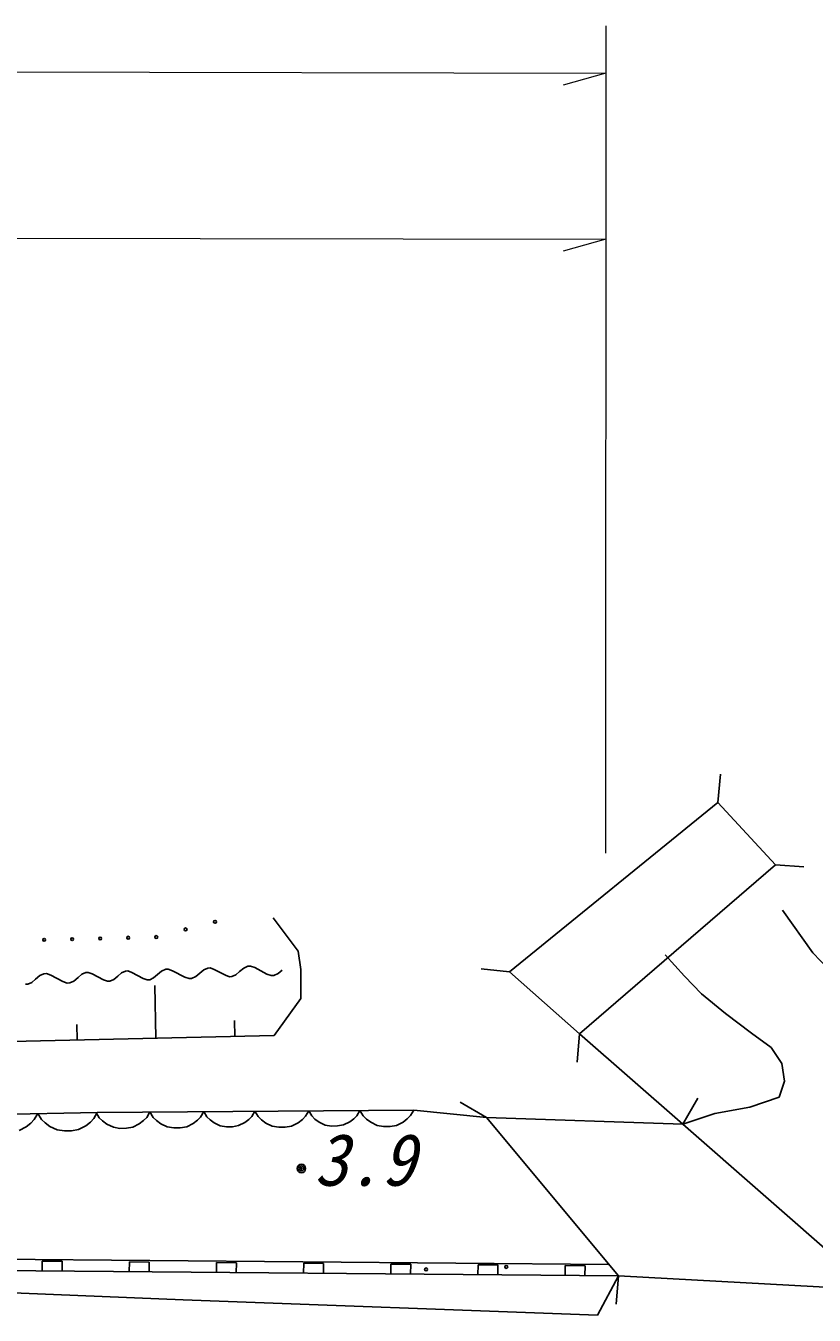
# Model space of a CAD drawing. Units: millimetres on the paper. Extents: x 40 to 680, y 20 to 380.
# Drawn here: x 520.34 to 548.13, y 281.98 to 327.43 of the extents above; entities that cross this region are included whole.
import ezdxf
from ezdxf.enums import TextEntityAlignment as Align

# ---------------------------------------------------------------- set-up
doc = ezdxf.new("R2010")
doc.units = ezdxf.units.MM
doc.layers.add('M-BGD', color=7, linetype='Continuous', lineweight=25)
doc.layers.add('M-STR-HTXT', color=7, linetype='Continuous', lineweight=13)
doc.styles.add('ＭＳ ゴシック', font='')
doc.styles.get('ＭＳ ゴシック').set_extended_font_data('MS Gothic')

msp = doc.modelspace()

# ---------------------------------------------------------------- linework, layer by layer
at = {"layer": 'M-BGD'}
for p, q in [((544.731, 300.055), (544.833, 301.049)), ((537.388, 294.086), (544.731, 300.055)), ((544.731, 300.055), (546.773, 297.856)), ((546.773, 297.856), (539.855, 291.892)), ((547.77, 297.782), (546.773, 297.856)), ((529.937, 294.807), (529.054, 295.985)), ((547.021, 296.257), (548.089, 294.749)), ((530.035, 294.169), (529.937, 294.807)), ((543.566, 293.932), (542.875, 294.686)), ((548.089, 294.749), (549.22, 293.555)), ((522.454, 294.058), (522.317, 293.997)), ((522.538, 294.061), (522.454, 294.058)), ((522.68, 294.01), (522.538, 294.061)), ((523.716, 294.049), (523.58, 293.932)), ((523.853, 294.11), (523.716, 294.049)), ((523.937, 294.113), (523.853, 294.11)), ((524.079, 294.062), (523.937, 294.113)), ((524.479, 293.853), (524.079, 294.062)), ((525.124, 294.109), (524.979, 293.983)), ((525.272, 294.174), (525.124, 294.109)), ((525.362, 294.178), (525.272, 294.174)), ((525.514, 294.123), (525.362, 294.178)), ((525.943, 293.899), (525.514, 294.123)), ((526.478, 294.039), (526.332, 293.914)), ((526.614, 294.156), (526.478, 294.039)), ((526.751, 294.217), (526.614, 294.156)), ((526.835, 294.22), (526.751, 294.217)), ((526.977, 294.17), (526.835, 294.22)), ((527.377, 293.96), (526.977, 294.17)), ((527.877, 294.091), (527.741, 293.974)), ((528.022, 294.216), (527.877, 294.091)), ((528.17, 294.282), (528.022, 294.216)), ((528.26, 294.285), (528.17, 294.282)), ((528.412, 294.231), (528.26, 294.285)), ((528.841, 294.006), (528.412, 294.231)), ((529.376, 294.146), (529.23, 294.021)), ((530.035, 293.138), (530.035, 294.169)), ((536.394, 294.189), (537.388, 294.086)), ((539.855, 291.892), (537.388, 294.086)), ((520.408, 293.646), (520.324, 293.643)), ((520.546, 293.707), (520.408, 293.646)), ((520.682, 293.824), (520.546, 293.707)), ((520.827, 293.95), (520.682, 293.824)), ((520.975, 294.015), (520.827, 293.95)), ((521.065, 294.019), (520.975, 294.015)), ((521.217, 293.964), (521.065, 294.019)), ((521.646, 293.74), (521.217, 293.964)), ((521.798, 293.686), (521.646, 293.74)), ((521.888, 293.689), (521.798, 293.686)), ((522.035, 293.754), (521.888, 293.689)), ((522.181, 293.88), (522.035, 293.754)), ((522.317, 293.997), (522.181, 293.88)), ((523.08, 293.801), (522.68, 294.01)), ((523.222, 293.75), (523.08, 293.801)), ((523.306, 293.753), (523.222, 293.75)), ((523.444, 293.815), (523.306, 293.753)), ((523.58, 293.932), (523.444, 293.815)), ((524.621, 293.802), (524.479, 293.853)), ((524.705, 293.805), (524.621, 293.802)), ((524.843, 293.866), (524.705, 293.805)), ((524.979, 293.983), (524.843, 293.866)), ((524.927, 291.743), (524.886, 293.602)), ((526.095, 293.845), (525.943, 293.899)), ((526.185, 293.848), (526.095, 293.845)), ((526.332, 293.914), (526.185, 293.848)), ((527.519, 293.909), (527.377, 293.96)), ((527.603, 293.913), (527.519, 293.909)), ((527.741, 293.974), (527.603, 293.913)), ((528.993, 293.952), (528.841, 294.006)), ((529.083, 293.955), (528.993, 293.952)), ((529.23, 294.021), (529.083, 293.955)), ((544.163, 293.304), (543.566, 293.932)), ((529.091, 291.836), (530.035, 293.138)), ((545.011, 292.613), (544.163, 293.304)), ((522.15, 291.682), (522.138, 292.232)), ((527.703, 291.805), (527.69, 292.37)), ((545.922, 291.922), (545.011, 292.613)), ((517.986, 291.59), (529.091, 291.836)), ((539.855, 291.892), (539.782, 290.894)), ((539.855, 291.892), (543.507, 288.711)), ((546.613, 291.419), (545.922, 291.922)), ((546.99, 290.854), (546.613, 291.419)), ((547.084, 290.225), (546.99, 290.854)), ((546.896, 289.66), (547.084, 290.225)), ((544.028, 289.627), (543.507, 288.711)), ((545.859, 289.315), (546.896, 289.66)), ((502.013, 288.699), (522.859, 289.13)), ((520.638, 288.874), (520.76, 289.087)), ((520.76, 289.087), (520.89, 288.879)), ((522.738, 288.918), (522.859, 289.13)), ((522.814, 289.13), (522.929, 288.941)), ((522.859, 289.13), (534.014, 289.207)), ((524.601, 288.952), (524.714, 289.143)), ((524.714, 289.143), (524.829, 288.954)), ((526.501, 288.965), (526.614, 289.156)), ((526.614, 289.156), (526.723, 288.977)), ((528.307, 288.988), (528.414, 289.169)), ((528.414, 289.169), (528.529, 288.979)), ((530.201, 288.991), (530.314, 289.182)), ((530.314, 289.182), (530.423, 289.002)), ((532.007, 289.013), (532.114, 289.194)), ((532.114, 289.194), (532.229, 289.005)), ((533.901, 289.016), (534.014, 289.207)), ((534.014, 289.207), (536.584, 288.951)), ((536.584, 288.951), (535.655, 289.485)), ((543.507, 288.711), (544.634, 289.095)), ((544.634, 289.095), (545.859, 289.315)), ((520.1, 288.485), (520.35, 288.616)), ((520.35, 288.616), (520.515, 288.746)), ((520.515, 288.746), (520.638, 288.874)), ((520.89, 288.879), (521.019, 288.756)), ((521.019, 288.756), (521.189, 288.634)), ((521.189, 288.634), (521.444, 288.513)), ((522.2, 288.528), (522.449, 288.66)), ((522.449, 288.66), (522.614, 288.789)), ((522.614, 288.789), (522.738, 288.918)), ((522.929, 288.941), (523.044, 288.827)), ((523.044, 288.827), (523.197, 288.715)), ((523.197, 288.715), (523.426, 288.602)), ((523.426, 288.602), (523.654, 288.566)), ((523.882, 288.567), (524.11, 288.607)), ((524.11, 288.607), (524.337, 288.722)), ((524.337, 288.722), (524.488, 288.837)), ((524.488, 288.837), (524.601, 288.952)), ((524.829, 288.954), (524.944, 288.841)), ((524.944, 288.841), (525.097, 288.728)), ((525.097, 288.728), (525.326, 288.615)), ((525.326, 288.615), (525.554, 288.579)), ((525.782, 288.58), (526.01, 288.62)), ((526.01, 288.62), (526.237, 288.735)), ((526.237, 288.735), (526.388, 288.851)), ((526.388, 288.851), (526.501, 288.965)), ((526.723, 288.977), (526.832, 288.87)), ((526.832, 288.87), (526.977, 288.763)), ((526.977, 288.763), (527.194, 288.656)), ((527.194, 288.656), (527.41, 288.622)), ((527.41, 288.622), (527.626, 288.623)), ((527.626, 288.623), (527.841, 288.661)), ((527.841, 288.661), (528.057, 288.77)), ((528.057, 288.77), (528.2, 288.879)), ((528.2, 288.879), (528.307, 288.988)), ((528.529, 288.979), (528.644, 288.866)), ((528.644, 288.866), (528.797, 288.753)), ((528.797, 288.753), (529.026, 288.641)), ((529.026, 288.641), (529.254, 288.604)), ((529.254, 288.604), (529.482, 288.606)), ((529.482, 288.606), (529.71, 288.645)), ((529.71, 288.645), (529.937, 288.761)), ((529.937, 288.761), (530.088, 288.876)), ((530.088, 288.876), (530.201, 288.991)), ((530.423, 289.002), (530.532, 288.895)), ((530.532, 288.895), (530.677, 288.788)), ((530.677, 288.788), (530.893, 288.682)), ((530.893, 288.682), (531.11, 288.647)), ((531.11, 288.647), (531.326, 288.649)), ((531.326, 288.649), (531.541, 288.686)), ((531.541, 288.686), (531.757, 288.796)), ((531.757, 288.796), (531.9, 288.905)), ((531.9, 288.905), (532.007, 289.013)), ((532.229, 289.005), (532.344, 288.892)), ((532.344, 288.892), (532.497, 288.779)), ((532.497, 288.779), (532.726, 288.666)), ((532.726, 288.666), (532.954, 288.63)), ((532.954, 288.63), (533.182, 288.631)), ((533.182, 288.631), (533.41, 288.671)), ((533.41, 288.671), (533.637, 288.787)), ((533.637, 288.787), (533.788, 288.902)), ((533.788, 288.902), (533.901, 289.016)), ((536.584, 288.951), (543.507, 288.711)), ((541.237, 283.365), (536.584, 288.951)), ((543.507, 288.711), (550.168, 282.873)), ((521.444, 288.513), (521.697, 288.476)), ((521.697, 288.476), (521.949, 288.481)), ((521.949, 288.481), (522.2, 288.528)), ((523.654, 288.566), (523.882, 288.567)), ((525.554, 288.579), (525.782, 288.58)), ((513.582, 283.599), (541.237, 283.365)), ((513.584, 283.999), (540.893, 283.768)), ((520.917, 283.887), (520.914, 283.537)), ((521.617, 283.881), (520.917, 283.887)), ((521.614, 283.531), (521.617, 283.881)), ((523.99, 283.861), (523.987, 283.511)), ((524.69, 283.855), (523.99, 283.861)), ((524.687, 283.505), (524.69, 283.855)), ((527.063, 283.835), (527.06, 283.485)), ((527.763, 283.829), (527.063, 283.835)), ((527.76, 283.479), (527.763, 283.829)), ((530.135, 283.809), (530.132, 283.459)), ((530.835, 283.803), (530.135, 283.809)), ((530.832, 283.453), (530.835, 283.803)), ((533.208, 283.783), (533.205, 283.433)), ((533.908, 283.777), (533.208, 283.783)), ((533.905, 283.427), (533.908, 283.777)), ((536.281, 283.757), (536.278, 283.407)), ((536.981, 283.751), (536.281, 283.757)), ((536.978, 283.401), (536.981, 283.751)), ((539.353, 283.731), (539.351, 283.381)), ((540.053, 283.725), (539.353, 283.731)), ((540.05, 283.375), (540.053, 283.725)), ((500.899, 283.575), (525.882, 282.52)), ((540.489, 281.98), (541.237, 283.365)), ((541.149, 282.365), (541.237, 283.365)), ((541.237, 283.365), (550.168, 282.873)), ((525.882, 282.52), (540.489, 281.98))]:
    msp.add_line(p, q, dxfattribs=at)
for centre, radius in [((527.008, 295.847), 0.05), ((525.973, 295.578), 0.05), ((520.984, 295.208), 0.05), ((521.972, 295.233), 0.05), ((522.961, 295.259), 0.05), ((523.949, 295.284), 0.05), ((524.938, 295.31), 0.05), ((530.053, 287.153), 0.15), ((530.053, 287.153), 0.09), ((530.053, 287.153), 0.03), ((534.449, 283.594), 0.05), ((537.277, 283.68), 0.05)]:
    msp.add_circle(centre, radius, dxfattribs=at)
at = {"layer": 'M-STR-HTXT'}
for p, q in [((540.784, 327.426), (540.78, 298.264)), ((332.632, 326.178), (540.783, 325.756)), ((540.783, 325.756), (539.282, 325.339)), ((332.638, 320.247), (540.783, 319.905)), ((540.783, 319.905), (539.282, 319.487))]:
    msp.add_line(p, q, dxfattribs=at)

# ---------------------------------------------------------------- texts
at = {"layer": 'M-BGD', "style": 'ＭＳ ゴシック', "oblique": 15, "width": 0.95}
msp.add_text('3.9', height=1.833, dxfattribs=at).set_placement((530.501, 285.993), align=Align.BOTTOM_LEFT)

doc.saveas('drawing.dxf')
